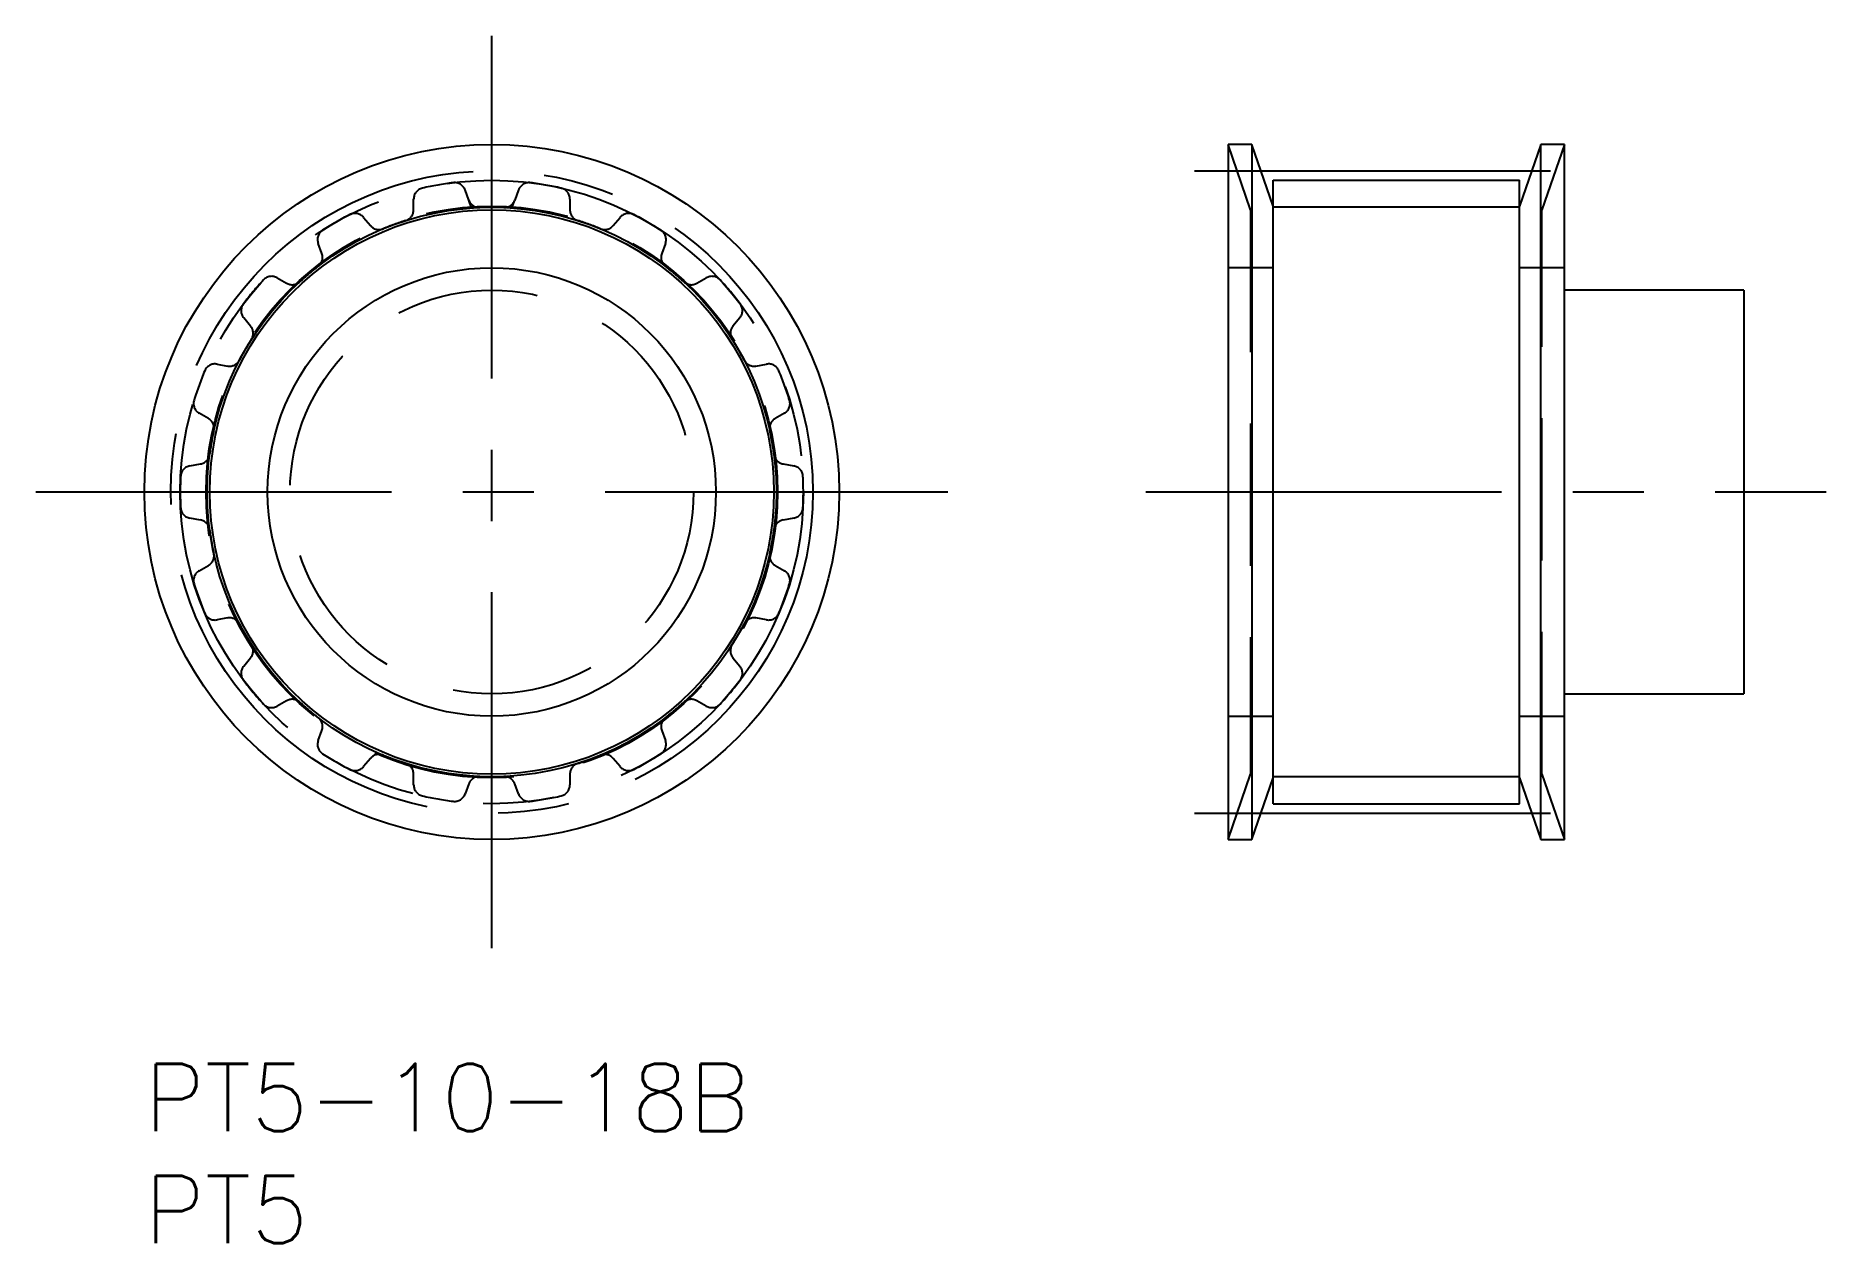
# Model space of a CAD drawing. Extents: x -4.8 to 75, y -8 to 45.8.
import ezdxf

# ---------------------------------------------------------------- set-up
doc = ezdxf.new("R2010")
doc.units = 0
doc.header["$LTSCALE"] = 0.5
for name, pattern in [('CENTER', [50.8, 31.75, -6.35, 6.35, -6.35]), ('DASHED', [19.05, 12.7, -6.35]), ('PHANTOM', [63.5, 31.75, -6.35, 6.35, -6.35, 6.35, -6.35])]:
    doc.linetypes.add(name, pattern=pattern)
for name, color, linetype in [('MSM_CENTER', 1, 'CENTER'), ('MSM_CONTINUOUS', 7, 'CONTINUOUS'), ('MSM_DASHED', 4, 'DASHED'), ('MSM_IMAGINARY', 6, 'PHANTOM'), ('MSM_NARROW', 5, 'CONTINUOUS'), ('MSM_PART_NUMBER', 7, 'CONTINUOUS')]:
    doc.layers.add(name, color=color, linetype=linetype)
doc.styles.get("Standard").update_dxf_attribs({"font": 'txt.shx', "height": 3, "bigfont": 'bigfont.shx'})

msp = doc.modelspace()

# ---------------------------------------------------------------- linework, layer by layer
at = {"layer": 'MSM_CENTER'}
for p, q in [((15.5, 5.156), (15.5, 45.844)), ((46.854, 39.825), (64.854, 39.825)), ((-4.844, 25.5), (35.844, 25.5)), ((44.674, 25.5), (75.034, 25.5)), ((46.854, 11.175), (64.854, 11.175))]:
    msp.add_line(p, q, dxfattribs=at)
msp.add_circle((15.5, 25.5), 14.325, dxfattribs=at)
at = {"layer": 'MSM_CONTINUOUS'}
for p, q in [((49.411, 41), (48.354, 41)), ((48.354, 41), (48.354, 10)), ((50.354, 38.25), (49.411, 41)), ((49.411, 41), (49.411, 10)), ((62.297, 41), (61.354, 38.25)), ((63.354, 41), (62.297, 41)), ((62.297, 10), (62.297, 41)), ((63.354, 10), (63.354, 41)), ((50.354, 39.4), (61.354, 39.4)), ((50.354, 11.6), (50.354, 39.4)), ((61.354, 11.6), (61.354, 39.4)), ((71.354, 34.5), (63.354, 34.5)), ((71.354, 34.5), (71.354, 16.5)), ((63.354, 16.5), (71.354, 16.5)), ((49.411, 10), (50.354, 12.75)), ((61.354, 12.75), (62.297, 10)), ((50.354, 11.6), (61.354, 11.6)), ((48.354, 10), (49.411, 10)), ((62.297, 10), (63.354, 10))]:
    msp.add_line(p, q, dxfattribs=at)
for radius in [15.5, 12.583, 10]:
    msp.add_circle((15.5, 25.5), radius, dxfattribs=at)
at = {"layer": 'MSM_DASHED'}
for p, q in [((49.354, 38.083), (48.354, 41)), ((63.354, 41), (62.354, 38.083)), ((12.013, 38.083), (12.013, 38.563)), ((14.473, 38.517), (14.309, 38.968)), ((16.691, 38.968), (16.527, 38.517)), ((18.987, 38.563), (18.987, 38.083)), ((9.775, 37.748), (10.083, 37.381)), ((20.917, 37.381), (21.225, 37.748)), ((49.354, 38.083), (49.354, 12.917)), ((62.354, 12.917), (62.354, 38.083)), ((7.919, 36.132), (7.756, 36.582)), ((23.244, 36.582), (23.081, 36.132)), ((50.354, 35.5), (48.354, 35.5)), ((63.354, 35.5), (61.354, 35.5)), ((5.931, 35.051), (6.346, 34.812)), ((24.654, 34.812), (25.069, 35.051)), ((4.74, 32.898), (4.432, 33.265)), ((26.568, 33.265), (26.26, 32.898)), ((3.241, 31.202), (3.713, 31.119)), ((27.287, 31.119), (27.759, 31.202)), ((2.859, 28.772), (2.444, 29.012)), ((28.556, 29.012), (28.141, 28.772)), ((2.03, 26.666), (2.502, 26.749)), ((28.498, 26.749), (28.97, 26.666)), ((2.502, 24.251), (2.03, 24.334)), ((28.97, 24.334), (28.498, 24.251)), ((2.444, 21.988), (2.859, 22.228)), ((28.141, 22.228), (28.556, 21.988)), ((3.713, 19.881), (3.241, 19.798)), ((27.759, 19.798), (27.287, 19.881)), ((4.432, 17.735), (4.74, 18.102)), ((26.26, 18.102), (26.568, 17.735)), ((6.346, 16.188), (5.931, 15.949)), ((25.069, 15.949), (24.654, 16.188)), ((48.354, 15.5), (50.354, 15.5)), ((61.354, 15.5), (63.354, 15.5)), ((7.756, 14.418), (7.919, 14.868)), ((23.081, 14.868), (23.244, 14.418)), ((10.083, 13.619), (9.775, 13.252)), ((21.225, 13.252), (20.917, 13.619)), ((12.013, 12.437), (12.013, 12.917)), ((18.987, 12.917), (18.987, 12.437)), ((48.354, 10), (49.354, 12.917)), ((62.354, 12.917), (63.354, 10)), ((14.473, 12.483), (14.309, 12.032)), ((16.691, 12.032), (16.527, 12.483))]:
    msp.add_line(p, q, dxfattribs=at)
for radius in [12.75, 9]:
    msp.add_circle((15.5, 25.5), radius, dxfattribs=at)
for centre, radius, start, end in [((15.5, 25.5), 13.9, 97.11991, 102.88009), ((13.839, 38.797), 0.5, 20, 97.11991), ((17.161, 38.797), 0.5, 82.88009, 160), ((15.5, 25.5), 13.9, 77.11991, 82.88009), ((12.513, 38.563), 0.5, 102.88009, 180), ((14.943, 38.688), 0.5, 200, 272.41945), ((16.057, 38.688), 0.5, 267.58055, 340), ((18.487, 38.563), 0.5, 0, 77.11991), ((15.5, 25.5), 13.9, 117.11991, 122.88009), ((9.392, 37.427), 0.5, 40, 117.11991), ((15.5, 25.5), 12.7, 107.58055, 112.41945), ((11.513, 38.083), 0.5, 287.58055, 0), ((15.5, 25.5), 12.7, 87.58055, 92.41945), ((19.487, 38.083), 0.5, 180, 252.41945), ((15.5, 25.5), 12.7, 67.58055, 72.41945), ((21.608, 37.427), 0.5, 62.88009, 140), ((15.5, 25.5), 13.9, 57.11991, 62.88009), ((8.225, 36.753), 0.5, 122.88009, 200), ((10.466, 37.702), 0.5, 220, 292.41945), ((20.534, 37.702), 0.5, 247.58055, 320), ((22.775, 36.753), 0.5, 340, 57.11991), ((7.45, 35.961), 0.5, 307.58055, 20), ((23.55, 35.961), 0.5, 160, 232.41945), ((15.5, 25.5), 12.7, 127.58055, 132.41945), ((15.5, 25.5), 12.7, 47.58055, 52.41945), ((15.5, 25.5), 13.9, 137.11991, 142.88009), ((5.681, 34.618), 0.5, 60, 137.11991), ((6.596, 35.245), 0.5, 240, 312.41945), ((24.404, 35.245), 0.5, 227.58055, 300), ((25.319, 34.618), 0.5, 42.88009, 120), ((15.5, 25.5), 13.9, 37.11991, 42.88009), ((4.815, 33.587), 0.5, 142.88009, 220), ((26.185, 33.587), 0.5, 320, 37.11991), ((4.357, 32.577), 0.5, 327.58055, 40), ((26.643, 32.577), 0.5, 140, 212.41945), ((15.5, 25.5), 12.7, 147.58055, 152.41945), ((15.5, 25.5), 12.7, 27.58055, 32.41945), ((3.154, 30.71), 0.5, 80, 157.11991), ((3.8, 31.612), 0.5, 260, 332.41945), ((27.2, 31.612), 0.5, 207.58055, 280), ((27.846, 30.71), 0.5, 22.88009, 100), ((15.5, 25.5), 13.9, 157.11991, 162.88009), ((15.5, 25.5), 13.9, 17.11991, 22.88009), ((2.694, 29.445), 0.5, 162.88009, 240), ((28.306, 29.445), 0.5, 300, 17.11991), ((2.609, 28.339), 0.5, 347.58055, 60), ((28.391, 28.339), 0.5, 120, 192.41945), ((15.5, 25.5), 12.7, 167.58055, 172.41945), ((15.5, 25.5), 12.7, 7.58055, 12.41945), ((2.415, 27.241), 0.5, 280, 352.41945), ((28.585, 27.241), 0.5, 187.58055, 260), ((2.117, 26.173), 0.5, 100, 177.11991), ((28.883, 26.173), 0.5, 2.88009, 80), ((15.5, 25.5), 13.9, 177.11991, 182.88009), ((15.5, 25.5), 13.9, 357.11991, 2.88009), ((2.117, 24.827), 0.5, 182.88009, 260), ((28.883, 24.827), 0.5, 280, 357.11991), ((2.415, 23.759), 0.5, 7.58055, 80), ((28.585, 23.759), 0.5, 100, 172.41945), ((15.5, 25.5), 12.7, 187.58055, 192.41945), ((15.5, 25.5), 12.7, 347.58055, 352.41945), ((2.609, 22.661), 0.5, 300, 12.41945), ((28.391, 22.661), 0.5, 167.58055, 240), ((2.694, 21.555), 0.5, 120, 197.11991), ((28.306, 21.555), 0.5, 342.88009, 60), ((15.5, 25.5), 13.9, 197.11991, 202.88009), ((15.5, 25.5), 13.9, 337.11991, 342.88009), ((3.154, 20.29), 0.5, 202.88009, 280), ((27.846, 20.29), 0.5, 260, 337.11991), ((3.8, 19.388), 0.5, 27.58055, 100), ((15.5, 25.5), 12.7, 207.58055, 212.41945), ((15.5, 25.5), 12.7, 327.58055, 332.41945), ((27.2, 19.388), 0.5, 80, 152.41945), ((4.357, 18.423), 0.5, 320, 32.41945), ((26.643, 18.423), 0.5, 147.58055, 220), ((4.815, 17.413), 0.5, 140, 217.11991), ((26.185, 17.413), 0.5, 322.88009, 40), ((15.5, 25.5), 13.9, 217.11991, 222.88009), ((15.5, 25.5), 13.9, 317.11991, 322.88009), ((5.681, 16.382), 0.5, 222.88009, 300), ((6.596, 15.755), 0.5, 47.58055, 120), ((15.5, 25.5), 12.7, 227.58055, 232.41945), ((15.5, 25.5), 12.7, 307.58055, 312.41945), ((24.404, 15.755), 0.5, 60, 132.41945), ((25.319, 16.382), 0.5, 240, 317.11991), ((7.45, 15.039), 0.5, 340, 52.41945), ((23.55, 15.039), 0.5, 127.58055, 200), ((8.225, 14.247), 0.5, 160, 237.11991), ((22.775, 14.247), 0.5, 302.88009, 20), ((15.5, 25.5), 13.9, 237.11991, 242.88009), ((10.466, 13.298), 0.5, 67.58055, 140), ((15.5, 25.5), 12.7, 247.58055, 252.41945), ((15.5, 25.5), 12.7, 287.58055, 292.41945), ((20.534, 13.298), 0.5, 40, 112.41945), ((15.5, 25.5), 13.9, 297.11991, 302.88009), ((9.392, 13.573), 0.5, 242.88009, 320), ((11.513, 12.917), 0.5, 0, 72.41945), ((14.943, 12.312), 0.5, 87.58055, 160), ((15.5, 25.5), 12.7, 267.58055, 272.41945), ((16.057, 12.312), 0.5, 20, 92.41945), ((19.487, 12.917), 0.5, 107.58055, 180), ((21.608, 13.573), 0.5, 220, 297.11991), ((12.513, 12.437), 0.5, 180, 257.11991), ((13.839, 12.203), 0.5, 262.88009, 340), ((17.161, 12.203), 0.5, 200, 277.11991), ((18.487, 12.437), 0.5, 282.88009, 0), ((15.5, 25.5), 13.9, 257.11991, 262.88009), ((15.5, 25.5), 13.9, 277.11991, 282.88009)]:
    msp.add_arc(centre, radius, start, end, dxfattribs=at)
at = {"layer": 'MSM_IMAGINARY'}
msp.add_circle((15.5, 25.5), 13.9, dxfattribs=at)
at = {"layer": 'MSM_NARROW'}
for p, q in [((14.6, 38.168), (14.473, 38.517)), ((16.4, 38.168), (16.527, 38.517)), ((61.354, 38.2), (50.354, 38.2)), ((61.354, 12.8), (50.354, 12.8))]:
    msp.add_line(p, q, dxfattribs=at)
msp.add_circle((15.5, 25.5), 12.7, dxfattribs=at)
for start, end in [(92.41945, 94.06374), (85.93629, 87.58058)]:
    msp.add_arc((15.5, 25.5), 12.7, start, end, dxfattribs=at)

# ---------------------------------------------------------------- texts
at = {"layer": 'MSM_PART_NUMBER'}
for s, p in [('PT5-10-18B', (0, -3)), ('PT5', (0, -8))]:
    msp.add_text(s, height=3, dxfattribs=at).set_placement(p)

doc.saveas('drawing.dxf')
